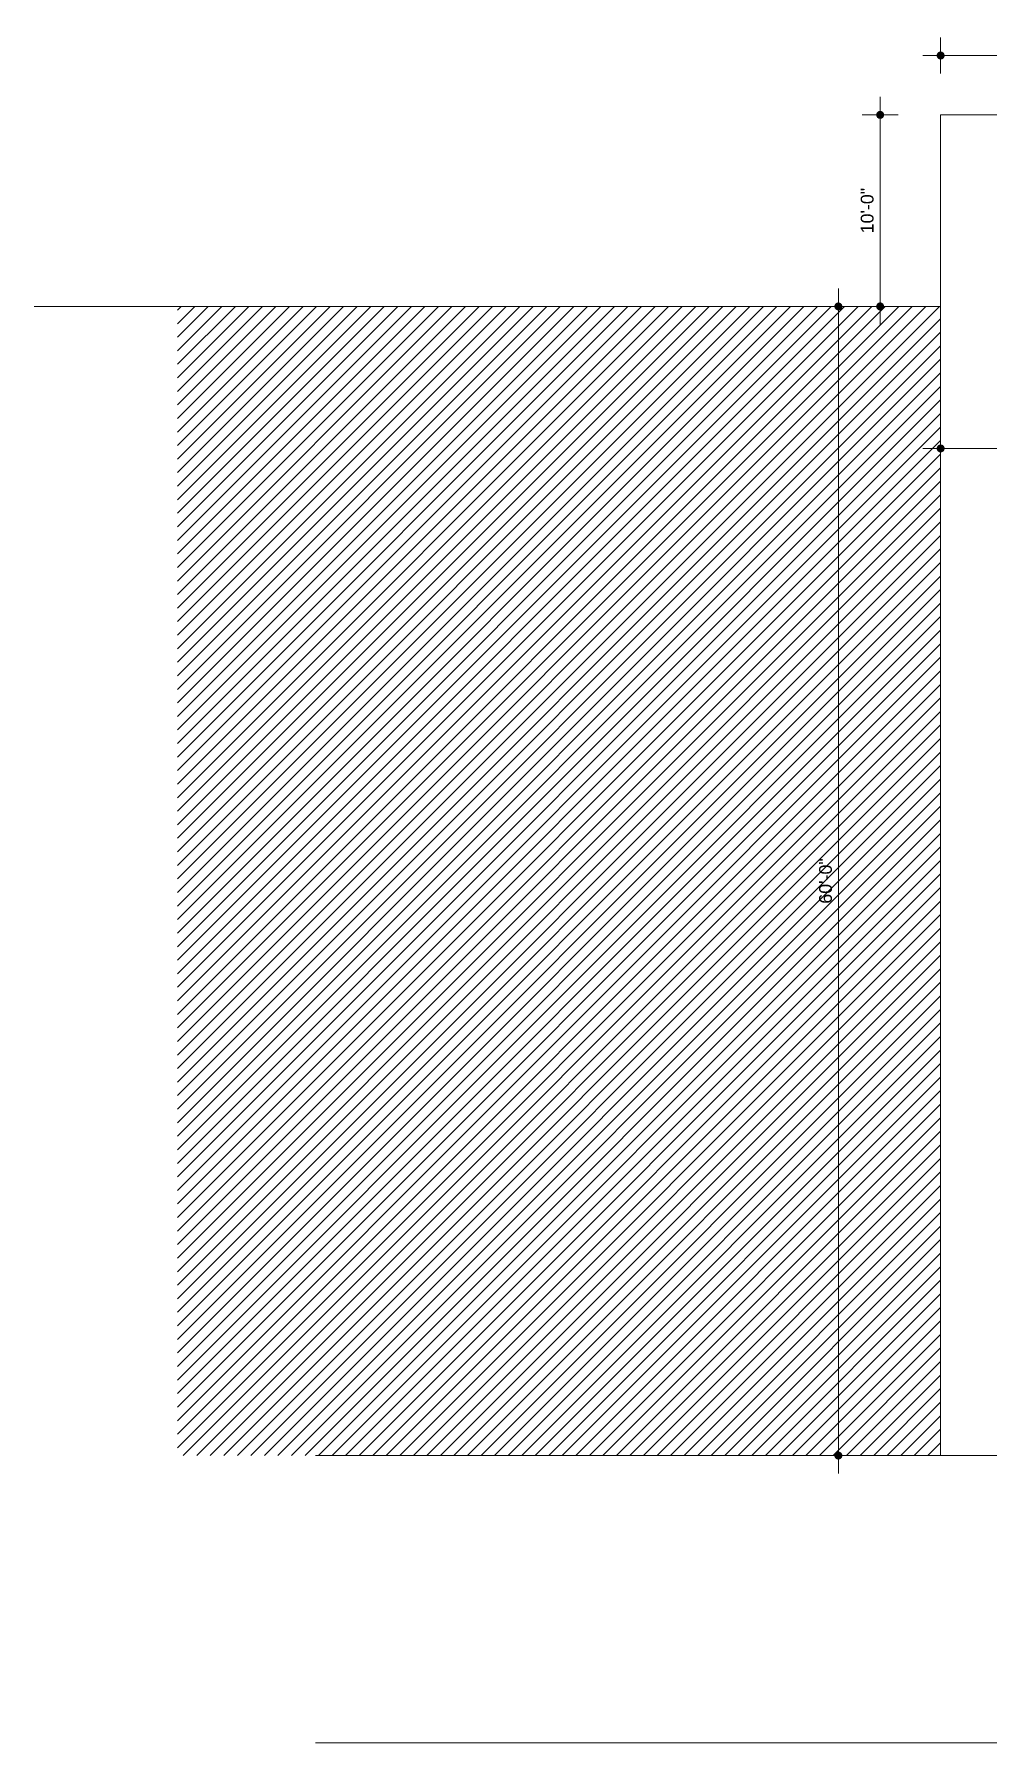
# Model space of a CAD drawing. Header units: feet. Extents: x -12602 to -9993, y 30446 to 32076.
# Drawn here: x -12602 to -12004, y 30446 to 31517 of the extents above; entities that cross this region are included whole.
import ezdxf

# ---------------------------------------------------------------- set-up
doc = ezdxf.new("R2010")
doc.units = ezdxf.units.FT
for name, color, linetype, lineweight in [('DIM', 140, 'Continuous', 20), ('hatch', 253, 'Continuous', 5), ('LINE', 121, 'Continuous', 20)]:
    doc.layers.add(name, color=color, linetype=linetype, lineweight=lineweight)
doc.styles.add('BABUL', font='arial.ttf', dxfattribs={"height": 8})
doc.dimstyles.new('GOURI', dxfattribs={"dimtxt": 8, "dimasz": 2, "dimexe": 0.18, "dimexo": 0.0625, "dimgap": 4, "dimtad": 1, "dimdec": 0, "dimlfac": -1, "dimzin": 3, "dimdsep": 46, "dimlunit": 4, "dimtxsty": 'BABUL', "dimblk": 'RANI', "dimcen": 0.09, "dimse1": 1, "dimse2": 1, "dimclrd": 256, "dimclre": 256, "dimclrt": 256, "dimadec": 0, "dimazin": 0, "dimtfac": 1, "dimtdec": 0, "dimtix": 1, "dimtmove": 0, "dimatfit": 0, "dimfxl": 1, "dimtolj": 1, "dimtzin": 0, "dimlwd": 15, "dimlwe": 5, "dimarcsym": 0})

# ---------------------------------------------------------------- blocks, each defined once
blk = doc.blocks.new('RANI')
at = {"layer": 'DIM'}
for p, q in [((0, 5.625), (0, -5.625)), ((-5.625, 0), (5.625, 0))]:
    blk.add_line(p, q, dxfattribs=at)
at = {"layer": 'DIM', "const_width": 1.25}
blk.add_lwpolyline([(-0.625, 0, 1), (0.625, 0, 1)], format="xyb", close=True, dxfattribs=at)
blk = doc.blocks.new('*D19')
at = {"layer": 'Defpoints', "color": 0, "transparency": 16777216}
for p in [(-12033.8, 31257.1), (-12033.8, 31257.1), (-11937, 31257.1)]:
    blk.add_point(p, dxfattribs=at)
at = {"layer": 'LINE', "lineweight": 15, "transparency": 16777216}
blk.add_line((-11939, 31257.1), (-12031.8, 31257.1), dxfattribs=at)
at = {"layer": 'LINE', "lineweight": 15, "transparency": 16777216, "xscale": 2, "yscale": 2, "zscale": 2, "rotation": 180}
blk.add_blockref('RANI', (-12033.8, 31257.1), dxfattribs=at)
at = {"layer": 'LINE', "lineweight": 15, "transparency": 16777216, "xscale": 2, "yscale": 2, "zscale": 2}
blk.add_blockref('RANI', (-11937, 31257.1), dxfattribs=at)
at = {"layer": 'LINE', "transparency": 16777216, "insert": (-11985.4, 31265.2), "char_height": 8, "attachment_point": 5, "style": 'BABUL'}
blk.add_mtext('\\A1;8\'-1"', dxfattribs=at)
blk = doc.blocks.new('*D24')
at = {"layer": 'Defpoints', "color": 0, "transparency": 16777216}
for p in [(-12097.9, 31346.1), (-12033.8, 31346.1), (-12033.8, 30626.1)]:
    blk.add_point(p, dxfattribs=at)
at = {"layer": 'DIM', "lineweight": 15, "transparency": 16777216}
blk.add_line((-12097.9, 30628.1), (-12097.9, 31344.1), dxfattribs=at)
at = {"layer": 'DIM', "lineweight": 15, "transparency": 16777216, "xscale": 2, "yscale": 2, "zscale": 2}
for p, rotation in [((-12097.9, 31346.1), 90), ((-12097.9, 30626.1), 270)]:
    blk.add_blockref('RANI', p, dxfattribs=dict(at, rotation=rotation))
at = {"layer": 'DIM', "transparency": 16777216, "insert": (-12105.9, 30986.1), "char_height": 8, "attachment_point": 5, "rotation": 90, "style": 'BABUL'}
blk.add_mtext('\\A1;60\'-0"', dxfattribs=at)
blk = doc.blocks.new('*D25')
at = {"layer": 'Defpoints', "color": 0, "transparency": 16777216}
for p in [(-11798.3, 31503.3), (-12033.8, 31466.1), (-11798.3, 31466.1)]:
    blk.add_point(p, dxfattribs=at)
at = {"layer": 'LINE', "lineweight": 15, "transparency": 16777216}
blk.add_line((-12031.8, 31503.3), (-11800.3, 31503.3), dxfattribs=at)
at = {"layer": 'LINE', "lineweight": 15, "transparency": 16777216, "xscale": 2, "yscale": 2, "zscale": 2, "rotation": 180}
blk.add_blockref('RANI', (-12033.8, 31503.3), dxfattribs=at)
at = {"layer": 'LINE', "lineweight": 15, "transparency": 16777216, "xscale": 2, "yscale": 2, "zscale": 2}
blk.add_blockref('RANI', (-11798.3, 31503.3), dxfattribs=at)
at = {"layer": 'LINE', "transparency": 16777216, "insert": (-11916, 31511.4), "char_height": 8, "attachment_point": 5, "style": 'BABUL'}
blk.add_mtext('\\A1;19\'-7"', dxfattribs=at)
blk = doc.blocks.new('*D26')
at = {"layer": 'Defpoints', "color": 0, "transparency": 16777216}
for p in [(-12033.8, 31466.1), (-12071.7, 31346.1), (-12033.8, 31346.1)]:
    blk.add_point(p, dxfattribs=at)
at = {"layer": 'LINE', "lineweight": 15, "transparency": 16777216}
blk.add_line((-12071.7, 31464.1), (-12071.7, 31348.1), dxfattribs=at)
at = {"layer": 'LINE', "lineweight": 15, "transparency": 16777216, "xscale": 2, "yscale": 2, "zscale": 2}
for p, rotation in [((-12071.7, 31466.1), 90), ((-12071.7, 31346.1), 270)]:
    blk.add_blockref('RANI', p, dxfattribs=dict(at, rotation=rotation))
at = {"layer": 'LINE', "transparency": 16777216, "insert": (-12079.8, 31406.1), "char_height": 8, "attachment_point": 5, "rotation": 90, "style": 'BABUL'}
blk.add_mtext('\\A1;10\'-0"', dxfattribs=at)

msp = doc.modelspace()

# ---------------------------------------------------------------- hatches: boundary and pattern name
at = {"layer": 'hatch'}
h = msp.add_hatch(dxfattribs=at)
h.set_pattern_fill('_USER', color=256, scale=6, angle=45, pattern_type=0)
h.set_pattern_definition([(45, (2403.0347, -5628.6), (-4.2426407, 4.2426407), [])])
h.paths.add_polyline_path([(-12512.1, 31346.1), (-12033.8, 31346.1), (-12033.8, 30626.1), (-12512.1, 30626.1)])

# ---------------------------------------------------------------- linework, layer by layer
at = {"layer": 'LINE'}
for p, q in [((-12033.8, 31346.1), (-12033.8, 31466.1)), ((-12033.8, 31466.1), (-11798.3, 31466.1))]:
    msp.add_line(p, q, dxfattribs=at)
for points in [[(-12033.8, 30626.1), (-12033.8, 31346.1), (-12601.9, 31346.1)], [(-12033.8, 30626.1), (-11433.8, 30626.1), (-11433.8, 31226.1)], [(-12425.6, 30626.1), (-10544.7, 30626.1)], [(-12425.6, 30446.1), (-10544.7, 30446.1)]]:
    msp.add_lwpolyline(points, dxfattribs=at)

# ---------------------------------------------------------------- dimensions: what is measured, and where the dimension line sits
at = {"layer": 'DIM'}
dim = msp.add_linear_dim(base=(-12097.9, 31346.1), p1=(-12033.8, 30626.1), p2=(-12033.8, 31346.1), angle=90, dimstyle='GOURI', dxfattribs=at)
dim.commit()
dim.dimension.update_dxf_attribs({"geometry": '*D24', "text_midpoint": (-12105.9, 30986.1)})
at = {"layer": 'LINE'}
dim = msp.add_linear_dim(base=(-11798.2747, 31503.3349), p1=(-12033.7632, 31466.1282), p2=(-11798.2747, 31466.1282), dimstyle='GOURI', dxfattribs=at)
dim.commit()
dim.dimension.update_dxf_attribs({"geometry": '*D25', "text_midpoint": (-11916.019, 31511.4195)})
dim = msp.add_linear_dim(base=(-12071.7, 31346.1), p1=(-12033.8, 31466.1), p2=(-12033.8, 31346.1), angle=90, dimstyle='GOURI', dxfattribs=at)
dim.commit()
dim.dimension.update_dxf_attribs({"geometry": '*D26', "text_midpoint": (-12079.8, 31406.1)})
dim = msp.add_linear_dim(base=(-12033.8, 31257.1), p1=(-11937, 31257.1), p2=(-12033.8, 31257.1), dimstyle='GOURI', override={"dimfxl": 60, "dimfxlon": 1}, dxfattribs=at)
dim.commit()
dim.dimension.update_dxf_attribs({"geometry": '*D19', "text_midpoint": (-11985.4, 31265.2)})

doc.saveas('drawing.dxf')
